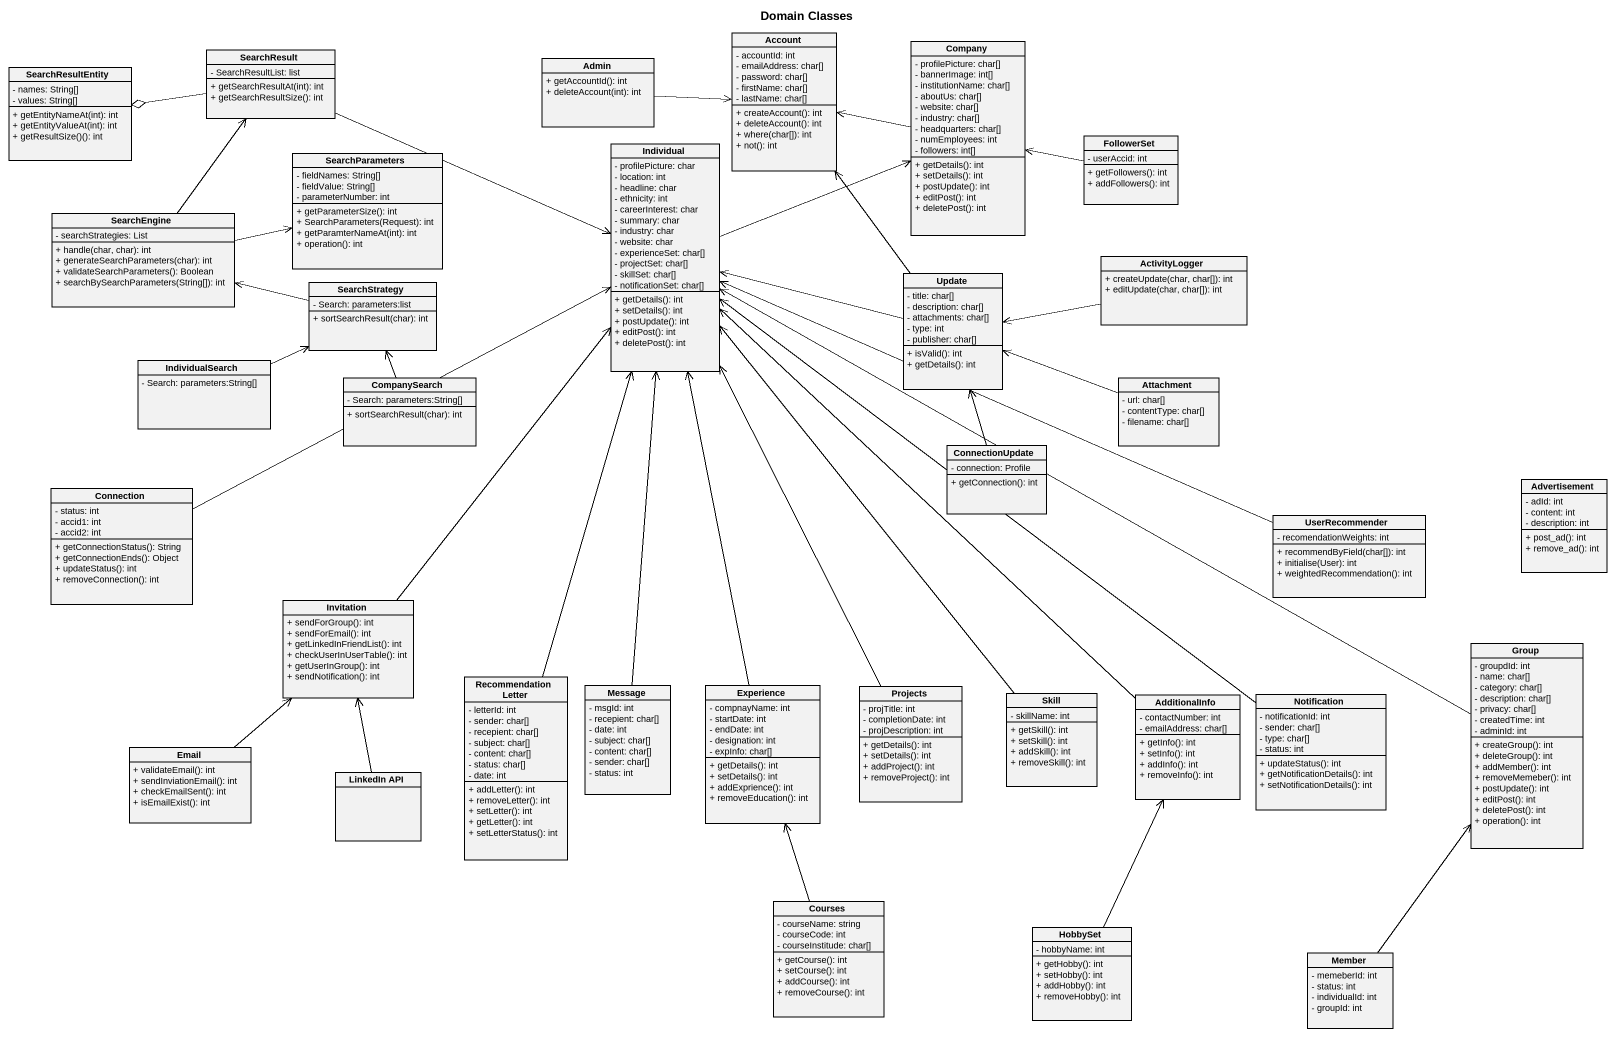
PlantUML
@startuml
title Domain Classes
hide circle
hide empty members
skinparam classAttributeIconSize 0
class Account {
  - accountId: int
  - emailAddress: char[]
  - password: char[]
  - firstName: char[]
  - lastName: char[]
  + createAccount(): int
  + deleteAccount(): int
  + where(char[]): int
  + not(): int
}
class SearchResultEntity {
  - names: String[]
  - values: String[]
  + getEntityNameAt(int): int
  + getEntityValueAt(int): int
  + getResultSize()(): int
}
class SearchResult {
  - SearchResultList: list
  + getSearchResultAt(int): int
  + getSearchResultSize(): int
}
class Admin {
  + getAccountId(): int
  + deleteAccount(int): int
}
class Company {
  - profilePicture: char[]
  - bannerImage: int[]
  - institutionName: char[]
  - aboutUs: char[]
  - website: char[]
  - industry: char[]
  - headquarters: char[]
  - numEmployees: int
  - followers: int[]
  + getDetails(): int
  + setDetails(): int
  + postUpdate(): int
  + editPost(): int
  + deletePost(): int
}
class Individual {
  - profilePicture: char
  - location: int
  - headline: char
  - ethnicity: int
  - careerInterest: char
  - summary: char
  - industry: char
  - website: char
  - experienceSet: char[]
  - projectSet: char[]
  - skillSet: char[]
  - notificationSet: char[]
  + getDetails(): int
  + setDetails(): int
  + postUpdate(): int
  + editPost(): int
  + deletePost(): int
}
class FollowerSet {
  - userAccid: int
  + getFollowers(): int
  + addFollowers(): int
}
class SearchParameters {
  - fieldNames: String[]
  - fieldValue: String[]
  - parameterNumber: int
  + getParameterSize(): int
  + SearchParameters(Request): int
  + getParamterNameAt(int): int
  + operation(): int
}
class SearchEngine {
  - searchStrategies: List
  + handle(char, char): int
  + generateSearchParameters(char): int
  + validateSearchParameters(): Boolean
  + searchBySearchParameters(String[]): int
}
class ActivityLogger {
  + createUpdate(char, char[]): int
  + editUpdate(char, char[]): int
}
class SearchStrategy {
  - Search: parameters:list
  + sortSearchResult(char): int
}
class Update {
  - title: char[]
  - description: char[]
  - attachments: char[]
  - type: int
  - publisher: char[]
  + isValid(): int
  + getDetails(): int
}
class IndividualSearch {
  - Search: parameters:String[]
}
class CompanySearch {
  - Search: parameters:String[]
  + sortSearchResult(char): int
}
class Attachment {
  - url: char[]
  - contentType: char[]
  - filename: char[]
}
class ConnectionUpdate {
  - connection: Profile
  + getConnection(): int
}
class Connection {
  - status: int
  - accid1: int
  - accid2: int
  + getConnectionStatus(): String
  + getConnectionEnds(): Object
  + updateStatus(): int
  + removeConnection(): int
}
class Advertisement {
  - adId: int
  - content: int
  - description: int
  + post_ad(): int
  + remove_ad(): int
}
class UserRecommender {
  - recomendationWeights: int
  + recommendByField(char[]): int
  + initialise(User): int
  + weightedRecommendation(): int
}
class Invitation {
  + sendForGroup(): int
  + sendForEmail(): int
  + getLinkedInFriendList(): int
  + checkUserInUserTable(): int
  + getUserInGroup(): int
  + sendNotification(): int
}
class "Group" as Group_ {
  - groupdId: int
  - name: char[]
  - category: char[]
  - description: char[]
  - privacy: char[]
  - createdTime: int
  - adminId: int
  + createGroup(): int
  + deleteGroup(): int
  + addMember(): int
  + removeMemeber(): int
  + postUpdate(): int
  + editPost(): int
  + deletePost(): int
  + operation(): int
}
class "Recommendation Letter" as Recommendation_Letter {
  - letterId: int
  - sender: char[]
  - recepient: char[]
  - subject: char[]
  - content: char[]
  - status: char[]
  - date: int
  + addLetter(): int
  + removeLetter(): int
  + setLetter(): int
  + getLetter(): int
  + setLetterStatus(): int
}
class Message {
  - msgId: int
  - recepient: char[]
  - date: int
  - subject: char[]
  - content: char[]
  - sender: char[]
  - status: int
}
class Experience {
  - compnayName: int
  - startDate: int
  - endDate: int
  - designation: int
  - expInfo: char[]
  + getDetails(): int
  + setDetails(): int
  + addExprience(): int
  + removeEducation(): int
}
class Projects {
  - projTitle: int
  - completionDate: int
  - projDescription: int
  + getDetails(): int
  + setDetails(): int
  + addProject(): int
  + removeProject(): int
}
class Skill {
  - skillName: int
  + getSkill(): int
  + setSkill(): int
  + addSkill(): int
  + removeSkill(): int
}
class AdditionalInfo {
  - contactNumber: int
  - emailAddress: char[]
  + getInfo(): int
  + setInfo(): int
  + addInfo(): int
  + removeInfo(): int
}
class Notification {
  - notificationId: int
  - sender: char[]
  - type: char[]
  - status: int
  + updateStatus(): int
  + getNotificationDetails(): int
  + setNotificationDetails(): int
}
class Email {
  + validateEmail(): int
  + sendInviationEmail(): int
  + checkEmailSent(): int
  + isEmailExist(): int
}
class "LinkedIn API" as LinkedIn_API
class Courses {
  - courseName: string
  - courseCode: int
  - courseInstitude: char[]
  + getCourse(): int
  + setCourse(): int
  + addCourse(): int
  + removeCourse(): int
}
class HobbySet {
  - hobbyName: int
  + getHobby(): int
  + setHobby(): int
  + addHobby(): int
  + removeHobby(): int
}
class Member {
  - memeberId: int
  - status: int
  - individualId: int
  - groupId: int
}
SearchResult -left-o SearchResultEntity
SearchResult -right-> Individual
Admin -right-> Account
Company -left-> Account
Individual -right-> Company
FollowerSet -left-> Company
SearchEngine -up-> SearchResult
SearchEngine -right-> SearchParameters
ActivityLogger -left-> Update
SearchStrategy -left-> SearchEngine
Update -up-> Account
Update -left-> Individual
IndividualSearch -right-> SearchStrategy
CompanySearch -up-> SearchStrategy
Attachment -left-> Update
ConnectionUpdate -up-> Update
Connection -right-> Individual
UserRecommender -left-> Individual
Invitation -up-> Individual
Group_ -left-> Individual
Recommendation_Letter -up-> Individual
Message -up-> Individual
Experience -up-> Individual
Projects -up-> Individual
Skill -up-> Individual
AdditionalInfo -up-> Individual
Notification -up- Individual
Notification -up-> Individual
Email -up-> Invitation
LinkedIn_API -up-> Invitation
Courses -up-> Experience
HobbySet -up-> AdditionalInfo
Member -up-> Group_
@enduml
